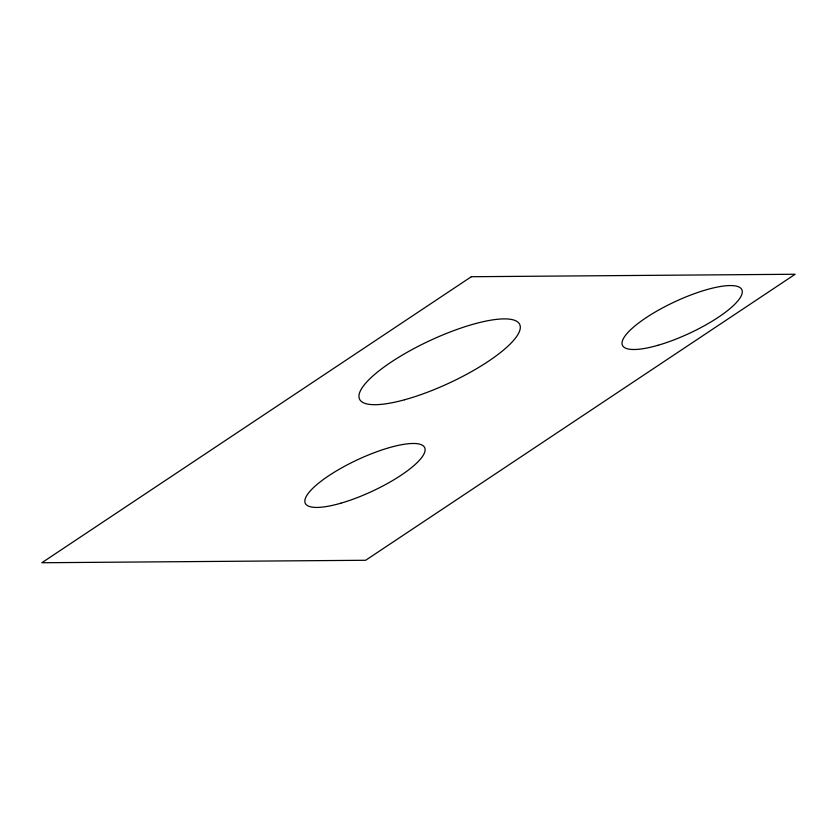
<?xml version="1.0" encoding="UTF-8"?>
<svg xmlns="http://www.w3.org/2000/svg" width="837" height="837" viewBox="0 0 837 837"><rect width="100%" height="100%" fill="white"/><g stroke="black" fill="none" stroke-linecap="round" stroke-linejoin="round"><path stroke-width="1.26" d="M471.336 276.723L41.85 562.746L365.664 560.277L795.15 274.254L471.336 276.723M657.987 345.283A65.861 17.378 -25 0 0 741.927 289.895A65.861 17.378 -25 0 0 646.551 317.411A65.861 17.378 -25 0 0 657.987 345.283M340.868 503.194A65.861 17.378 -25 0 0 424.746 447.805A65.861 17.378 -25 0 0 329.328 475.364A65.861 17.378 -25 0 0 340.868 503.194M404.627 399.751A88.356 23.31 -25 0 0 520.091 325.499A88.356 23.31 -25 0 0 394.185 360.119A88.356 23.31 -25 0 0 404.627 399.751"/></g></svg>
